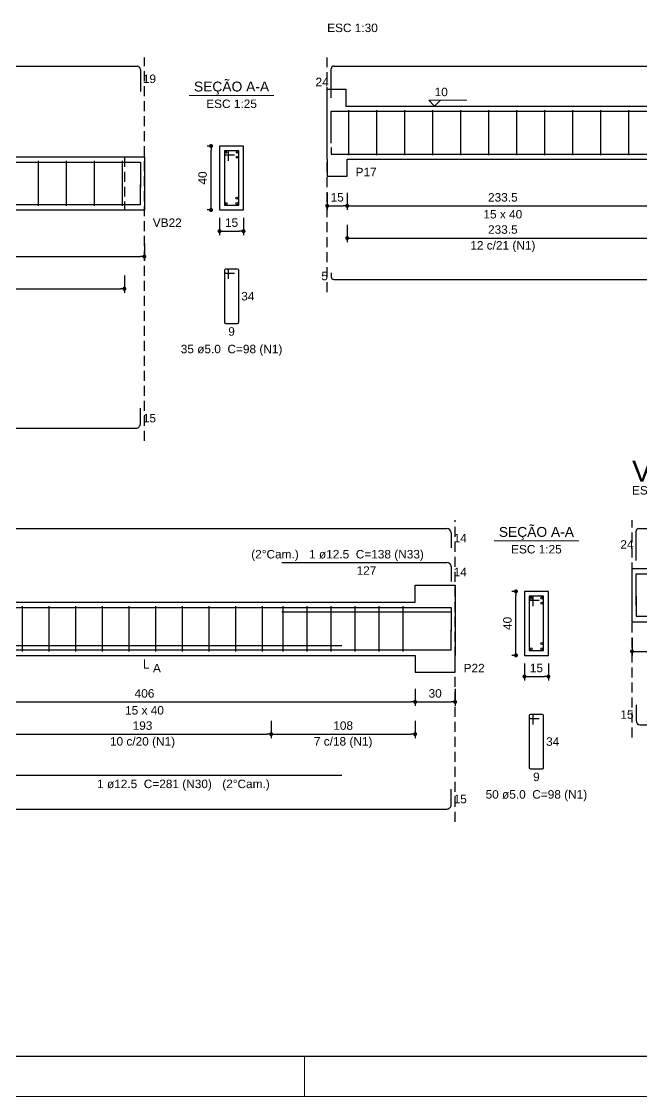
# Model space of a CAD drawing. Header units: millimetres. Extents: x 0 to 84.1, y 0 to 59.4.
# Drawn here: x 23.03 to 38.53, y 0 to 26.9 of the extents above; entities that cross this region are included whole.
import ezdxf

# ---------------------------------------------------------------- set-up
doc = ezdxf.new("R2010")
doc.units = ezdxf.units.MM
doc.header["$MEASUREMENT"] = 0
doc.linetypes.add('Dashed2', pattern=[0.375, 0.25, -0.125])
doc.layers.get('0').update_dxf_attribs({"color": 1, "lineweight": 13})
for name, color, linetype, lineweight in [('Descrição da armadura', 2, 'Continuous', 20), ('DT-Forma', 4, 'Continuous', 30), ('DT-Pontilhado', 7, 'Dashed2', 25), ('DT-Textos', 2, 'Continuous', 20), ('DT-Título', 3, 'Continuous', 25), ('FOLHA EXTERNA', 1, 'Continuous', 13), ('Folha_padrão', 3, 'Continuous', 25), ('Textos armaduras', 1, 'Continuous', 13)]:
    doc.layers.add(name, color=color, linetype=linetype, lineweight=lineweight)
for name, color, linetype in [('DT-Arm complementar', 252, 'Continuous'), ('DT-Barras na forma', 170, 'Continuous'), ('DT-Barras no corte', 170, 'Continuous'), ('DT-Barras rebatidas', 170, 'Continuous'), ('DT-Cotas', 12, 'Continuous')]:
    doc.layers.add(name, color=color, linetype=linetype)
doc.styles.add('Arial', font='')
doc.styles.get('Arial').set_extended_font_data('Arial')
doc.dimstyles.new('UM_25.000000', dxfattribs={"dimtxt": 0.18, "dimasz": 0.1, "dimexe": 0.1, "dimexo": 0.2, "dimgap": 0, "dimtad": 1, "dimtih": 1, "dimtoh": 1, "dimdec": 1, "dimlfac": 25, "dimzin": 0, "dimdsep": 46, "dimtxsty": 'Standard', "dimcen": 0.09, "dimdle": 0.1, "dimadec": 1, "dimazin": 2, "dimtfac": 1, "dimtdec": 4, "dimtofl": 0, "dimtmove": 0, "dimatfit": 3, "dimfxl": 1, "dimtolj": 1, "dimarcsym": 0})
doc.dimstyles.new('UM_30.000300', dxfattribs={"dimtxt": 0.18, "dimasz": 0.1, "dimexe": 0.1, "dimexo": 0.2, "dimgap": 0, "dimtad": 1, "dimtih": 1, "dimtoh": 1, "dimdec": 1, "dimlfac": 30.0003, "dimzin": 0, "dimdsep": 46, "dimtxsty": 'Standard', "dimcen": 0.09, "dimdle": 0.1, "dimadec": 1, "dimazin": 2, "dimtfac": 1, "dimtdec": 4, "dimtofl": 0, "dimtmove": 0, "dimatfit": 3, "dimfxl": 1, "dimtolj": 1, "dimarcsym": 0})

# ---------------------------------------------------------------- blocks, each defined once
blk = doc.blocks.new('_Dot')
at = {"color": 0, "linetype": 'ByBlock', "lineweight": -2}
blk.add_line((-0.5, 0), (-1, 0), dxfattribs=at)
at = {"color": 0, "linetype": 'ByBlock', "const_width": 0.5}
blk.add_lwpolyline([(-0.25, 0, 1), (0.25, 0, 1)], format="xyb", close=True, dxfattribs=at)
blk = doc.blocks.new('*D72')
at = {"layer": 'Defpoints', "color": 0}
for p in [(14.99868, 21.544187), (26.09868, 21.544187), (26.09868, 21.014687)]:
    blk.add_point(p, dxfattribs=at)
at = {"layer": 'DT-Cotas', "color": 0, "lineweight": -2}
for p, q in [((14.99868, 21.344187), (14.99868, 20.914687)), ((26.09868, 21.344187), (26.09868, 20.914687)), ((15.09868, 21.014687), (25.99868, 21.014687))]:
    blk.add_line(p, q, dxfattribs=at)
at = {"layer": 'DT-Cotas', "color": 0, "lineweight": -2, "xscale": 0.1, "yscale": 0.1, "zscale": 0.1, "rotation": 180}
blk.add_blockref('_Dot', (14.99868, 21.014687), dxfattribs=at)
at = {"layer": 'DT-Cotas', "color": 0, "lineweight": -2, "xscale": 0.1, "yscale": 0.1, "zscale": 0.1}
blk.add_blockref('_Dot', (26.09868, 21.014687), dxfattribs=at)
at = {"layer": 'DT-Cotas', "insert": (20.54868, 21.226487), "char_height": 0.2118, "attachment_point": 5, "style": 'Arial'}
blk.add_mtext('\\A1;333', dxfattribs=at)
blk = doc.blocks.new('*D74')
at = {"layer": 'Defpoints', "color": 0}
for p in [(27.76724, 23.779587), (27.97904, 23.779587), (27.97904, 22.179587)]:
    blk.add_point(p, dxfattribs=at)
at = {"layer": 'DT-Cotas', "color": 0, "lineweight": -2}
for p, q in [((27.77904, 23.779587), (27.66724, 23.779587)), ((27.76724, 22.279587), (27.76724, 23.679587)), ((27.77904, 22.179587), (27.66724, 22.179587))]:
    blk.add_line(p, q, dxfattribs=at)
at = {"layer": 'DT-Cotas', "color": 0, "lineweight": -2, "xscale": 0.1, "yscale": 0.1, "zscale": 0.1}
for p, rotation in [((27.76724, 23.779587), 90), ((27.76724, 22.179587), 270)]:
    blk.add_blockref('_Dot', p, dxfattribs=dict(at, rotation=rotation))
at = {"layer": 'DT-Cotas', "insert": (27.55544, 22.979587), "char_height": 0.2118, "attachment_point": 5, "rotation": 90, "style": 'Arial'}
blk.add_mtext('\\A1;40', dxfattribs=at)
blk = doc.blocks.new('*D75')
at = {"layer": 'Defpoints', "color": 0}
for p in [(27.97904, 22.179587), (28.57904, 22.179587), (28.57904, 21.650087)]:
    blk.add_point(p, dxfattribs=at)
at = {"layer": 'DT-Cotas', "color": 0, "lineweight": -2}
for p, q in [((27.97904, 21.979587), (27.97904, 21.550087)), ((28.57904, 21.979587), (28.57904, 21.550087)), ((28.07904, 21.650087), (28.47904, 21.650087))]:
    blk.add_line(p, q, dxfattribs=at)
at = {"layer": 'DT-Cotas', "color": 0, "lineweight": -2, "xscale": 0.1, "yscale": 0.1, "zscale": 0.1, "rotation": 180}
blk.add_blockref('_Dot', (27.97904, 21.650087), dxfattribs=at)
at = {"layer": 'DT-Cotas', "color": 0, "lineweight": -2, "xscale": 0.1, "yscale": 0.1, "zscale": 0.1}
blk.add_blockref('_Dot', (28.57904, 21.650087), dxfattribs=at)
at = {"layer": 'DT-Cotas', "insert": (28.27904, 21.861887), "char_height": 0.2118, "attachment_point": 5, "rotation": 0.0057296, "style": 'Arial'}
blk.add_mtext('\\A1;15', dxfattribs=at)
blk = doc.blocks.new('*D77')
at = {"layer": 'Defpoints', "color": 0}
for p in [(14.99868, 20.739347), (25.59868, 20.739347), (25.59868, 20.209847)]:
    blk.add_point(p, dxfattribs=at)
at = {"layer": 'DT-Cotas', "color": 0, "lineweight": -2}
for p, q in [((14.99868, 20.539347), (14.99868, 20.109847)), ((25.59868, 20.539347), (25.59868, 20.109847)), ((15.09868, 20.209847), (25.49868, 20.209847))]:
    blk.add_line(p, q, dxfattribs=at)
at = {"layer": 'DT-Cotas', "color": 0, "lineweight": -2, "xscale": 0.1, "yscale": 0.1, "zscale": 0.1, "rotation": 180}
blk.add_blockref('_Dot', (14.99868, 20.209847), dxfattribs=at)
at = {"layer": 'DT-Cotas', "color": 0, "lineweight": -2, "xscale": 0.1, "yscale": 0.1, "zscale": 0.1}
blk.add_blockref('_Dot', (25.59868, 20.209847), dxfattribs=at)
at = {"layer": 'DT-Cotas', "insert": (20.29868, 20.421647), "char_height": 0.2118, "attachment_point": 5, "style": 'Arial'}
blk.add_mtext('\\A1;318', dxfattribs=at)
blk = doc.blocks.new('*D78')
at = {"layer": 'Defpoints', "color": 0}
for p in [(30.66996, 22.811654), (31.16996, 22.811654), (31.16996, 22.282154)]:
    blk.add_point(p, dxfattribs=at)
at = {"layer": 'DT-Cotas', "color": 0, "lineweight": -2}
for p, q in [((30.66996, 22.611654), (30.66996, 22.182154)), ((31.16996, 22.611654), (31.16996, 22.182154)), ((30.76996, 22.282154), (31.06996, 22.282154))]:
    blk.add_line(p, q, dxfattribs=at)
at = {"layer": 'DT-Cotas', "color": 0, "lineweight": -2, "xscale": 0.1, "yscale": 0.1, "zscale": 0.1, "rotation": 180}
blk.add_blockref('_Dot', (30.66996, 22.282154), dxfattribs=at)
at = {"layer": 'DT-Cotas', "color": 0, "lineweight": -2, "xscale": 0.1, "yscale": 0.1, "zscale": 0.1}
blk.add_blockref('_Dot', (31.16996, 22.282154), dxfattribs=at)
at = {"layer": 'DT-Cotas', "insert": (30.91996, 22.493954), "char_height": 0.2118, "attachment_point": 5, "rotation": 0.0057296, "style": 'Arial'}
blk.add_mtext('\\A1;15', dxfattribs=at)
blk = doc.blocks.new('*D79')
at = {"layer": 'Defpoints', "color": 0}
for p in [(31.17, 22.812), (38.953, 22.812), (38.953, 22.282)]:
    blk.add_point(p, dxfattribs=at)
at = {"layer": 'DT-Cotas', "color": 0, "lineweight": -2}
for p, q in [((31.17, 22.612), (31.17, 22.182)), ((38.953, 22.612), (38.953, 22.182)), ((31.27, 22.282), (38.853, 22.282))]:
    blk.add_line(p, q, dxfattribs=at)
at = {"layer": 'DT-Cotas', "color": 0, "lineweight": -2, "xscale": 0.1, "yscale": 0.1, "zscale": 0.1, "rotation": 180}
blk.add_blockref('_Dot', (31.17, 22.282), dxfattribs=at)
at = {"layer": 'DT-Cotas', "color": 0, "lineweight": -2, "xscale": 0.1, "yscale": 0.1, "zscale": 0.1}
blk.add_blockref('_Dot', (38.953, 22.282), dxfattribs=at)
at = {"layer": 'DT-Cotas', "insert": (35.062, 22.494), "char_height": 0.2118, "attachment_point": 5, "style": 'Arial'}
blk.add_mtext('\\A1;233.5', dxfattribs=at)
blk = doc.blocks.new('*D87')
at = {"layer": 'Defpoints', "color": 0}
for p in [(31.17, 22.007), (38.953, 22.007), (38.953, 21.477)]:
    blk.add_point(p, dxfattribs=at)
at = {"layer": 'DT-Cotas', "color": 0, "lineweight": -2}
for p, q in [((31.17, 21.807), (31.17, 21.377)), ((38.953, 21.807), (38.953, 21.377)), ((31.27, 21.477), (38.853, 21.477))]:
    blk.add_line(p, q, dxfattribs=at)
at = {"layer": 'DT-Cotas', "color": 0, "lineweight": -2, "xscale": 0.1, "yscale": 0.1, "zscale": 0.1, "rotation": 180}
blk.add_blockref('_Dot', (31.17, 21.477), dxfattribs=at)
at = {"layer": 'DT-Cotas', "color": 0, "lineweight": -2, "xscale": 0.1, "yscale": 0.1, "zscale": 0.1}
blk.add_blockref('_Dot', (38.953, 21.477), dxfattribs=at)
at = {"layer": 'DT-Cotas', "insert": (35.062, 21.689), "char_height": 0.2118, "attachment_point": 5, "style": 'Arial'}
blk.add_mtext('\\A1;233.5', dxfattribs=at)
blk = doc.blocks.new('*D93')
at = {"layer": 'Defpoints', "color": 0}
for p in [(19.335753, 10.401247), (32.869087, 10.401247), (32.869087, 9.871747)]:
    blk.add_point(p, dxfattribs=at)
at = {"layer": 'DT-Cotas', "color": 0, "lineweight": -2}
for p, q in [((19.335753, 10.201247), (19.335753, 9.771747)), ((32.869087, 10.201247), (32.869087, 9.771747)), ((19.435753, 9.871747), (32.769087, 9.871747))]:
    blk.add_line(p, q, dxfattribs=at)
at = {"layer": 'DT-Cotas', "color": 0, "lineweight": -2, "xscale": 0.1, "yscale": 0.1, "zscale": 0.1, "rotation": 180}
blk.add_blockref('_Dot', (19.335753, 9.871747), dxfattribs=at)
at = {"layer": 'DT-Cotas', "color": 0, "lineweight": -2, "xscale": 0.1, "yscale": 0.1, "zscale": 0.1}
blk.add_blockref('_Dot', (32.869087, 9.871747), dxfattribs=at)
at = {"layer": 'DT-Cotas', "insert": (26.10242, 10.083547), "char_height": 0.2118, "attachment_point": 5, "style": 'Arial'}
blk.add_mtext('\\A1;406', dxfattribs=at)
blk = doc.blocks.new('*D94')
at = {"layer": 'Defpoints', "color": 0}
for p in [(32.869087, 10.401247), (33.869087, 10.401247), (33.869087, 9.871747)]:
    blk.add_point(p, dxfattribs=at)
at = {"layer": 'DT-Cotas', "color": 0, "lineweight": -2}
for p, q in [((32.869087, 10.201247), (32.869087, 9.771747)), ((33.869087, 10.201247), (33.869087, 9.771747)), ((32.969087, 9.871747), (33.769087, 9.871747))]:
    blk.add_line(p, q, dxfattribs=at)
at = {"layer": 'DT-Cotas', "color": 0, "lineweight": -2, "xscale": 0.1, "yscale": 0.1, "zscale": 0.1, "rotation": 180}
blk.add_blockref('_Dot', (32.869087, 9.871747), dxfattribs=at)
at = {"layer": 'DT-Cotas', "color": 0, "lineweight": -2, "xscale": 0.1, "yscale": 0.1, "zscale": 0.1}
blk.add_blockref('_Dot', (33.869087, 9.871747), dxfattribs=at)
at = {"layer": 'DT-Cotas', "insert": (33.369087, 10.083547), "char_height": 0.2118, "attachment_point": 5, "rotation": 0.0057296, "style": 'Arial'}
blk.add_mtext('\\A1;30', dxfattribs=at)
blk = doc.blocks.new('*D96')
at = {"layer": 'Defpoints', "color": 0}
for p in [(35.389387, 12.636647), (35.601187, 12.636647), (35.601187, 11.036647)]:
    blk.add_point(p, dxfattribs=at)
at = {"layer": 'DT-Cotas', "color": 0, "lineweight": -2}
for p, q in [((35.401187, 12.636647), (35.289387, 12.636647)), ((35.389387, 11.136647), (35.389387, 12.536647)), ((35.401187, 11.036647), (35.289387, 11.036647))]:
    blk.add_line(p, q, dxfattribs=at)
at = {"layer": 'DT-Cotas', "color": 0, "lineweight": -2, "xscale": 0.1, "yscale": 0.1, "zscale": 0.1}
for p, rotation in [((35.389387, 12.636647), 90), ((35.389387, 11.036647), 270)]:
    blk.add_blockref('_Dot', p, dxfattribs=dict(at, rotation=rotation))
at = {"layer": 'DT-Cotas', "insert": (35.177587, 11.836647), "char_height": 0.2118, "attachment_point": 5, "rotation": 90, "style": 'Arial'}
blk.add_mtext('\\A1;40', dxfattribs=at)
blk = doc.blocks.new('*D97')
at = {"layer": 'Defpoints', "color": 0}
for p in [(35.601187, 11.036647), (36.201187, 11.036647), (36.201187, 10.507147)]:
    blk.add_point(p, dxfattribs=at)
at = {"layer": 'DT-Cotas', "color": 0, "lineweight": -2}
for p, q in [((35.601187, 10.836647), (35.601187, 10.407147)), ((36.201187, 10.836647), (36.201187, 10.407147)), ((35.701187, 10.507147), (36.101187, 10.507147))]:
    blk.add_line(p, q, dxfattribs=at)
at = {"layer": 'DT-Cotas', "color": 0, "lineweight": -2, "xscale": 0.1, "yscale": 0.1, "zscale": 0.1, "rotation": 180}
blk.add_blockref('_Dot', (35.601187, 10.507147), dxfattribs=at)
at = {"layer": 'DT-Cotas', "color": 0, "lineweight": -2, "xscale": 0.1, "yscale": 0.1, "zscale": 0.1}
blk.add_blockref('_Dot', (36.201187, 10.507147), dxfattribs=at)
at = {"layer": 'DT-Cotas', "insert": (35.901187, 10.718947), "char_height": 0.2118, "attachment_point": 5, "rotation": 0.0057296, "style": 'Arial'}
blk.add_mtext('\\A1;15', dxfattribs=at)
blk = doc.blocks.new('*D102')
at = {"layer": 'Defpoints', "color": 0}
for p in [(29.269087, 9.596407), (32.869087, 9.596407), (32.869087, 9.066907)]:
    blk.add_point(p, dxfattribs=at)
at = {"layer": 'DT-Cotas', "color": 0, "lineweight": -2}
for p, q in [((29.269087, 9.396407), (29.269087, 8.966907)), ((32.869087, 9.396407), (32.869087, 8.966907)), ((29.369087, 9.066907), (32.769087, 9.066907))]:
    blk.add_line(p, q, dxfattribs=at)
at = {"layer": 'DT-Cotas', "color": 0, "lineweight": -2, "xscale": 0.1, "yscale": 0.1, "zscale": 0.1, "rotation": 180}
blk.add_blockref('_Dot', (29.269087, 9.066907), dxfattribs=at)
at = {"layer": 'DT-Cotas', "color": 0, "lineweight": -2, "xscale": 0.1, "yscale": 0.1, "zscale": 0.1}
blk.add_blockref('_Dot', (32.869087, 9.066907), dxfattribs=at)
at = {"layer": 'DT-Cotas', "insert": (31.069087, 9.278707), "char_height": 0.2118, "attachment_point": 5, "rotation": 0.0057296, "style": 'Arial'}
blk.add_mtext('\\A1;108', dxfattribs=at)
blk = doc.blocks.new('*D103')
at = {"layer": 'Defpoints', "color": 0}
for p in [(22.835753, 9.596407), (29.269087, 9.596407), (29.269087, 9.066907)]:
    blk.add_point(p, dxfattribs=at)
at = {"layer": 'DT-Cotas', "color": 0, "lineweight": -2}
for p, q in [((22.835753, 9.396407), (22.835753, 8.966907)), ((29.269087, 9.396407), (29.269087, 8.966907)), ((22.935753, 9.066907), (29.169087, 9.066907))]:
    blk.add_line(p, q, dxfattribs=at)
at = {"layer": 'DT-Cotas', "color": 0, "lineweight": -2, "xscale": 0.1, "yscale": 0.1, "zscale": 0.1, "rotation": 180}
blk.add_blockref('_Dot', (22.835753, 9.066907), dxfattribs=at)
at = {"layer": 'DT-Cotas', "color": 0, "lineweight": -2, "xscale": 0.1, "yscale": 0.1, "zscale": 0.1}
blk.add_blockref('_Dot', (29.269087, 9.066907), dxfattribs=at)
at = {"layer": 'DT-Cotas', "insert": (26.05242, 9.278707), "char_height": 0.2118, "attachment_point": 5, "style": 'Arial'}
blk.add_mtext('\\A1;193', dxfattribs=at)
blk = doc.blocks.new('*D104')
at = {"layer": 'Defpoints', "color": 0}
for p in [(38.292107, 11.664547), (49.892107, 11.664547), (49.892107, 11.135047)]:
    blk.add_point(p, dxfattribs=at)
at = {"layer": 'DT-Cotas', "color": 0, "lineweight": -2}
for p, q in [((38.292107, 11.464547), (38.292107, 11.035047)), ((49.892107, 11.464547), (49.892107, 11.035047)), ((38.392107, 11.135047), (49.792107, 11.135047))]:
    blk.add_line(p, q, dxfattribs=at)
at = {"layer": 'DT-Cotas', "color": 0, "lineweight": -2, "xscale": 0.1, "yscale": 0.1, "zscale": 0.1, "rotation": 180}
blk.add_blockref('_Dot', (38.292107, 11.135047), dxfattribs=at)
at = {"layer": 'DT-Cotas', "color": 0, "lineweight": -2, "xscale": 0.1, "yscale": 0.1, "zscale": 0.1}
blk.add_blockref('_Dot', (49.892107, 11.135047), dxfattribs=at)
at = {"layer": 'DT-Cotas', "insert": (44.092107, 11.346847), "char_height": 0.2118, "attachment_point": 5, "style": 'Arial'}
blk.add_mtext('\\A1;348', dxfattribs=at)

msp = doc.modelspace()

# ---------------------------------------------------------------- linework, layer by layer
at = {"layer": 'DT-Arm complementar'}
for p, q in [((31.2116, 23.5471), (31.2116, 24.6804)), ((31.9116, 23.5471), (31.9116, 24.6804)), ((32.6116, 23.5471), (32.6116, 24.6804)), ((33.3116, 23.5471), (33.3116, 24.6804)), ((34.0116, 23.5471), (34.0116, 24.6804)), ((34.7116, 23.5471), (34.7116, 24.6804)), ((35.4116, 23.5471), (35.4116, 24.6804)), ((36.1116, 23.5471), (36.1116, 24.6804)), ((36.8116, 23.5471), (36.8116, 24.6804)), ((37.5116, 23.5471), (37.5116, 24.6804)), ((38.2116, 23.5471), (38.2116, 24.6804)), ((23.4487, 22.2796), (23.4487, 23.4129)), ((24.1487, 22.2796), (24.1487, 23.4129)), ((24.8487, 22.2796), (24.8487, 23.4129)), ((25.5487, 22.2796), (25.5487, 23.4129)), ((23.0524, 11.1366), (23.0524, 12.27)), ((23.7191, 11.1366), (23.7191, 12.27)), ((24.3858, 11.1366), (24.3858, 12.27)), ((25.0524, 11.1366), (25.0524, 12.27)), ((25.7191, 11.1366), (25.7191, 12.27)), ((26.3858, 11.1366), (26.3858, 12.27)), ((27.0524, 11.1366), (27.0524, 12.27)), ((27.7191, 11.1366), (27.7191, 12.27)), ((28.3858, 11.1366), (28.3858, 12.27)), ((29.0524, 11.1366), (29.0524, 12.27)), ((29.5691, 11.1366), (29.5691, 12.27)), ((30.1691, 11.1366), (30.1691, 12.27)), ((30.7691, 11.1366), (30.7691, 12.27)), ((31.3691, 11.1366), (31.3691, 12.27)), ((31.9691, 11.1366), (31.9691, 12.27)), ((32.5691, 11.1366), (32.5691, 12.27))]:
    msp.add_line(p, q, dxfattribs=at)
at = {"layer": 'DT-Barras na forma'}
for p, q in [((28.199, 23.6596), (28.099, 23.6596)), ((28.099, 23.6596), (28.099, 22.2996)), ((28.459, 23.6596), (28.099, 23.6596)), ((28.099, 23.6596), (28.099, 23.5596)), ((28.099, 23.5596), (28.349, 23.5596)), ((28.199, 23.4096), (28.199, 23.6596)), ((28.459, 22.2996), (28.459, 23.6596)), ((28.099, 22.2996), (28.459, 22.2996)), ((35.8212, 12.5166), (35.7212, 12.5166)), ((35.7212, 12.5166), (35.7212, 11.1566)), ((36.0812, 12.5166), (35.7212, 12.5166)), ((35.7212, 12.5166), (35.7212, 12.4166)), ((35.7212, 12.4166), (35.9712, 12.4166)), ((35.8212, 12.2666), (35.8212, 12.5166)), ((36.0812, 11.1566), (36.0812, 12.5166)), ((35.7212, 11.1566), (36.0812, 11.1566))]:
    msp.add_line(p, q, dxfattribs=at)
for points in [[(30.77, 23.854), (30.77, 24.6504), (57.07, 24.6504)], [(30.77, 23.7437), (30.77, 23.5771), (57.07, 23.5771), (57.07, 23.7437)], [(4.1987, 22.3736), (4.1987, 23.3796), (25.9987, 23.3796), (25.9987, 22.7425)], [(4.1987, 22.8171), (4.1987, 22.3171), (25.9987, 22.3171), (25.9987, 22.8171)], [(38.3921, 12.2833), (38.3921, 13.0797), (49.7921, 13.0797), (49.7921, 12.2833)], [(38.3921, 12.5138), (38.3921, 12.0138), (49.7921, 12.0138), (49.7921, 12.5138)], [(3.9024, 11.7533), (3.9024, 12.2325), (33.7691, 12.2325), (33.7691, 11.7533)], [(29.5358, 12.1241), (33.7691, 12.1241), (33.7691, 11.645)], [(3.9024, 11.6741), (3.9024, 11.1741), (33.7691, 11.1741), (33.7691, 11.6741)], [(21.6691, 11.2825), (31.0358, 11.2825)]]:
    msp.add_lwpolyline(points, dxfattribs=at)
at = {"layer": 'DT-Barras no corte'}
for centre, radius in [((28.139, 23.6196), 0.02), ((28.419, 23.6196), 0.02), ((28.419, 23.4996), 0.02), ((28.144, 22.3446), 0.025), ((28.414, 22.4746), 0.025), ((28.414, 22.3446), 0.025), ((35.7662, 12.4716), 0.025), ((36.0362, 12.4716), 0.025), ((36.0362, 12.3416), 0.025), ((36.0362, 11.3316), 0.025), ((35.7662, 11.2016), 0.025), ((36.0362, 11.2016), 0.025)]:
    msp.add_circle(centre, radius, dxfattribs=at)
at = {"layer": 'DT-Barras rebatidas'}
for p, q in [((4.282, 25.78), (25.9151, 25.78)), ((25.9985, 25.6966), (25.9985, 25.1429)), ((30.77, 24.9836), (30.77, 25.7133)), ((30.8366, 25.78), (57.0697, 25.78)), ((28.099, 20.6729), (28.099, 19.3729)), ((28.099, 20.6729), (28.099, 20.6329)), ((28.169, 20.7029), (28.129, 20.7029)), ((28.429, 20.7029), (28.129, 20.7029)), ((28.129, 20.6029), (28.349, 20.6029)), ((28.199, 20.4529), (28.199, 20.6729)), ((28.459, 19.3729), (28.459, 20.6729)), ((30.77, 20.6091), (30.77, 20.5091)), ((30.8366, 20.4424), (57.003, 20.4424)), ((28.129, 19.3429), (28.429, 19.3429)), ((25.9985, 16.8256), (25.9985, 17.2214)), ((4.3028, 16.7214), (25.8943, 16.7214)), ((4.0066, 14.2093), (33.6646, 14.2093)), ((33.7688, 14.1051), (33.7688, 13.7301)), ((38.3921, 13.4129), (38.3921, 14.1426)), ((38.4588, 14.2093), (49.7253, 14.2093)), ((29.5358, 13.3621), (33.6649, 13.3621)), ((33.769, 13.2579), (33.769, 12.8829)), ((38.3921, 9.8028), (38.3921, 9.407)), ((35.7212, 9.5299), (35.7212, 8.2299)), ((35.7212, 9.5299), (35.7212, 9.4899)), ((35.7912, 9.5599), (35.7512, 9.5599)), ((36.0512, 9.5599), (35.7512, 9.5599)), ((35.7512, 9.4599), (35.9712, 9.4599)), ((35.8212, 9.3099), (35.8212, 9.5299)), ((36.0812, 8.2299), (36.0812, 9.5299)), ((38.4963, 9.3028), (49.6878, 9.3028)), ((35.7512, 8.1999), (36.0512, 8.1999)), ((21.6691, 8.0395), (31.0357, 8.0395)), ((33.7688, 7.2965), (33.7688, 7.6923)), ((4.0066, 7.1923), (33.6646, 7.1923))]:
    msp.add_line(p, q, dxfattribs=at)
for centre, radius, start, end in [((25.9151, 25.6966), 0.0833, 0, 90), ((30.8366, 25.7133), 0.0667, 90, 179.99998), ((28.129, 20.6729), 0.03, 90.00002, 180), ((28.129, 20.6729), 0.03, 90.00002, 180), ((28.129, 20.6329), 0.03, 180, 270), ((28.169, 20.6729), 0.03, 0, 90.00002), ((28.429, 20.6729), 0.03, 0.00002, 90.00001), ((30.8366, 20.5091), 0.0667, 180, 270), ((28.129, 19.3729), 0.03, 180, 270), ((28.429, 19.3729), 0.03, 270, 0.00002), ((25.8943, 16.8256), 0.1042, 270, 0.00002), ((33.6646, 14.1051), 0.1042, 0, 90), ((38.4588, 14.1426), 0.0667, 90, 179.99998), ((33.6649, 13.2579), 0.1042, 0, 90), ((35.7512, 9.5299), 0.03, 90.00002, 180), ((35.7512, 9.5299), 0.03, 90.00002, 180), ((35.7512, 9.4899), 0.03, 180, 270), ((35.7912, 9.5299), 0.03, 0, 90.00002), ((36.0512, 9.5299), 0.03, 0.00002, 90.00001), ((38.4963, 9.407), 0.1042, 180, 270), ((35.7512, 8.2299), 0.03, 180, 270), ((36.0512, 8.2299), 0.03, 270, 0.00002), ((33.6646, 7.2965), 0.1042, 270, 0.00002)]:
    msp.add_arc(centre, radius, start, end, dxfattribs=at)
at = {"layer": 'DT-Forma'}
for p, q in [((30.67, 24.7804), (30.67, 25.204)), ((30.67, 25.204), (31.1366, 25.204)), ((31.1366, 25.204), (31.1366, 24.7804)), ((31.1366, 24.7804), (38.9866, 24.7804)), ((28.579, 23.7796), (27.979, 23.7796)), ((27.979, 23.7796), (27.979, 22.1796)), ((28.579, 22.1796), (28.579, 23.7796)), ((14.9987, 23.5129), (25.5987, 23.5129)), ((25.5987, 23.5129), (26.0987, 23.5129)), ((30.67, 23.4471), (30.67, 23.0235)), ((31.17, 23.0235), (31.17, 23.4471)), ((31.17, 23.4471), (38.9533, 23.4471)), ((30.67, 23.0235), (31.17, 23.0235)), ((14.9987, 22.1796), (25.5987, 22.1796)), ((25.5987, 22.1796), (26.0987, 22.1796)), ((27.979, 22.1796), (28.579, 22.1796)), ((38.2921, 13.2097), (38.7921, 13.2097)), ((32.8691, 12.37), (32.8691, 12.7936)), ((32.8691, 12.7936), (33.8691, 12.7936)), ((33.8691, 12.7936), (33.8691, 12.37)), ((36.2012, 12.6366), (35.6012, 12.6366)), ((35.6012, 12.6366), (35.6012, 11.0366)), ((36.2012, 11.0366), (36.2012, 12.6366)), ((20.7524, 12.37), (32.8691, 12.37)), ((38.2921, 11.8763), (38.7921, 11.8763)), ((20.7524, 11.0366), (32.8691, 11.0366)), ((32.8691, 11.0366), (32.8691, 10.613)), ((33.8691, 10.613), (33.8691, 11.0366)), ((35.6012, 11.0366), (36.2012, 11.0366)), ((32.8691, 10.613), (33.8691, 10.613))]:
    msp.add_line(p, q, dxfattribs=at)
at = {"layer": 'DT-Forma', "linetype": 'Continuous'}
for p, q in [((30.67, 23.4471), (30.67, 24.7804)), ((26.0987, 23.5129), (26.0987, 22.1796)), ((38.2921, 11.8763), (38.2921, 13.2097)), ((33.8691, 12.37), (33.8691, 11.0366))]:
    msp.add_line(p, q, dxfattribs=at)
at = {"layer": 'DT-Pontilhado'}
for p, q in [((26.0987, 16.4037), (26.0987, 25.9918)), ((30.67, 20.1247), (30.67, 25.9918)), ((25.5987, 23.5129), (25.5987, 22.1796)), ((33.8691, 6.8746), (33.8691, 14.4211)), ((38.2921, 8.9851), (38.2921, 14.4211))]:
    msp.add_line(p, q, dxfattribs=at)
at = {"layer": 'DT-Textos'}
for p, q in [((27.22, 25.0445), (29.338, 25.0445)), ((34.8422, 13.9015), (36.9602, 13.9015))]:
    msp.add_line(p, q, dxfattribs=at)
for points in [[(33.505, 24.9286), (33.3567, 24.7804), (33.2084, 24.9286), (34.1615, 24.9286)], [(26.1024, 10.9307), (26.1024, 10.7189), (26.2083, 10.7189)]]:
    msp.add_lwpolyline(points, dxfattribs=at)
at = {"layer": 'FOLHA EXTERNA', "color": 2, "linetype": 'Continuous'}
for points in [[(0, 0), (84.1, 0), (84.1, 59.4), (0, 59.4), (0, 0)], [(30.1, 1.0076), (30.1, 0)]]:
    msp.add_lwpolyline(points, dxfattribs=at)
at = {"layer": 'Folha_padrão', "color": 6, "linetype": 'Continuous'}
msp.add_lwpolyline([(3, 58.4), (83.1, 58.4), (83.1, 1), (3, 1), (3, 58.4)], dxfattribs=at)

# ---------------------------------------------------------------- texts
at = {"layer": 'Descrição da armadura', "char_height": 0.2118, "attachment_point": 8, "line_spacing_factor": 0.9, "style": 'Arial'}
for s, insert, width in [('12 c/21 (N1)', (35.0616, 21.1257), 3.04992), ('35 ø5.0  C=98 (N1)', (28.279, 18.5314), 5.080617), ('1 ø12.5  C=138 (N33)', (31.652, 13.3977), 5.738617), ('10 c/20 (N1)', (26.0524, 8.7153), 3.04992), ('7 c/18 (N1)', (31.0691, 8.7153), 2.79576), ('1 ø12.5  C=281 (N30)', (26.352, 7.6517), 5.738617), ('50 ø5.0  C=98 (N1)', (35.901, 7.3887), 5.080617)]:
    msp.add_mtext(s, dxfattribs=dict(at, insert=insert, width=width))
at = {"layer": 'DT-Textos', "line_spacing_factor": 0.798, "style": 'Arial'}
for s, insert, char_height, width, attachment_point in [('ESC 1:30', (30.6695, 26.6273), 0.2118, 2.03328, 7), ('SEÇÃO A-A', (28.279, 25.0684), 0.2471, 2.66868, 8), ('10', (33.3565, 25.0243), 0.2118, 0.50832, 7), ('ESC 1:25', (28.279, 24.7273), 0.2118, 2.03328, 8), ('P17', (31.3815, 23.0233), 0.2118, 0.76248, 7), ('15 x 40', (35.0615, 21.9643), 0.2118, 1.77912, 8), ('VB22', (26.31, 21.7563), 0.2118, 1.01664, 7), ('ESC 1:30', (38.2917, 15.0566), 0.2118, 2.03328, 7), ('SEÇÃO A-A', (35.901, 13.9257), 0.2471, 2.66868, 8), ('ESC 1:25', (35.901, 13.5836), 0.2118, 2.03328, 8), ('(2%%dCam.)', (29.958, 13.3977), 0.2118, 2.03328, 9), ('A', (26.314, 10.6126), 0.2118, 0.25416, 7), ('P22', (34.081, 10.6126), 0.2118, 0.76248, 7), ('15 x 40', (26.102, 9.5536), 0.2118, 1.77912, 8), ('(2%%dCam.)', (28.047, 7.6517), 0.2118, 2.03328, 7)]:
    msp.add_mtext(s, dxfattribs=dict(at, insert=insert, char_height=char_height, width=width, attachment_point=attachment_point))
at = {"layer": 'DT-Título', "insert": (38.2917, 15.3744), "char_height": 0.5295, "width": 2.5416, "attachment_point": 7, "line_spacing_factor": 0.798, "style": 'Arial'}
msp.add_mtext('VB10', dxfattribs=at)
at = {"layer": 'Textos armaduras', "char_height": 0.2118, "line_spacing_factor": 0.9, "style": 'Arial'}
for s, insert, width, attachment_point in [('19', (26.061, 25.5673), 1.058001, 1), ('24', (30.7074, 25.2759), 1.058001, 9), ('5', (30.6887, 20.4198), 0.729, 9), ('34', (28.5216, 20.1288), 1.058001, 1), ('9', (28.279, 19.2456), 0.729, 2), ('15', (26.061, 17.0773), 1.058001, 1), ('14', (33.8314, 14.0756), 1.058001, 1), ('24', (38.3295, 13.7052), 1.058001, 9), ('127', (31.6524, 13.2648), 1.387001, 2), ('14', (33.8316, 13.2284), 1.058001, 1), ('15', (38.3295, 9.4469), 1.058001, 9), ('34', (36.1438, 8.9858), 1.058001, 1), ('9', (35.9012, 8.1027), 0.729, 2), ('15', (33.8314, 7.5482), 1.058001, 1)]:
    msp.add_mtext(s, dxfattribs=dict(at, insert=insert, width=width, attachment_point=attachment_point))

# ---------------------------------------------------------------- dimensions: what is measured, and where the dimension line sits
at = {"layer": 'DT-Cotas'}
for base, p1, p2, picture, middle in [((27.7672, 23.7796), (27.979, 22.1796), (27.979, 23.7796), '*D74', (27.5554, 22.9796)), ((35.3894, 12.6366), (35.6012, 11.0366), (35.6012, 12.6366), '*D96', (35.1776, 11.8366))]:
    dim = msp.add_linear_dim(base=base, p1=p1, p2=p2, angle=90, dimstyle='UM_25.000000', override={"dimtxt": 0.2118, "dimasz": 0.1, "dimexe": 0.1, "dimexo": 0.2, "dimtad": 1, "dimtih": 0, "dimtoh": 0, "dimdec": 1, "dimlfac": 25, "dimzin": 8, "dimtxsty": 'Arial', "dimblk": 'Dot', "dimblk1": 'Dot', "dimblk2": 'Dot', "dimsah": 1, "dimdle": 0.1, "dimse1": 0, "dimse2": 0, "dimclrt": 256, "dimadec": 1, "dimazin": 3, "dimtmove": 2, "dimldrblk": 'Dot'}, dxfattribs=at)
    dim.commit()
    dim.dimension.update_dxf_attribs({"geometry": picture, "text_midpoint": middle, "dimtype": 160, "text_rotation": 90})
for base, p1, p2, dimstyle, override, picture, middle in [((31.17, 22.2822), (30.67, 22.8117), (31.17, 22.8117), 'UM_30.000300', {"dimtxt": 0.2118, "dimasz": 0.1, "dimexe": 0.1, "dimexo": 0.2, "dimtad": 1, "dimtih": 0, "dimtoh": 0, "dimdec": 1, "dimlfac": 30.0003, "dimzin": 8, "dimtxsty": 'Arial', "dimblk": 'Dot', "dimblk1": 'Dot', "dimblk2": 'Dot', "dimsah": 1, "dimdle": 0.1, "dimse1": 0, "dimse2": 0, "dimclrt": 256, "dimadec": 1, "dimazin": 3, "dimtmove": 2, "dimldrblk": 'Dot'}, '*D78', (30.92, 22.494)), ((28.579, 21.6501), (27.979, 22.1796), (28.579, 22.1796), 'UM_25.000000', {"dimtxt": 0.2118, "dimasz": 0.1, "dimexe": 0.1, "dimexo": 0.2, "dimtad": 1, "dimtih": 0, "dimtoh": 0, "dimdec": 1, "dimlfac": 25, "dimzin": 8, "dimtxsty": 'Arial', "dimblk": 'Dot', "dimblk1": 'Dot', "dimblk2": 'Dot', "dimsah": 1, "dimdle": 0.1, "dimse1": 0, "dimse2": 0, "dimclrt": 256, "dimadec": 1, "dimazin": 3, "dimtmove": 2, "dimldrblk": 'Dot'}, '*D75', (28.279, 21.8619)), ((36.2012, 10.5071), (35.6012, 11.0366), (36.2012, 11.0366), 'UM_25.000000', {"dimtxt": 0.2118, "dimasz": 0.1, "dimexe": 0.1, "dimexo": 0.2, "dimtad": 1, "dimtih": 0, "dimtoh": 0, "dimdec": 1, "dimlfac": 25, "dimzin": 8, "dimtxsty": 'Arial', "dimblk": 'Dot', "dimblk1": 'Dot', "dimblk2": 'Dot', "dimsah": 1, "dimdle": 0.1, "dimse1": 0, "dimse2": 0, "dimclrt": 256, "dimadec": 1, "dimazin": 3, "dimtmove": 2, "dimldrblk": 'Dot'}, '*D97', (35.9012, 10.7189)), ((33.8691, 9.8717), (32.8691, 10.4012), (33.8691, 10.4012), 'UM_30.000300', {"dimtxt": 0.2118, "dimasz": 0.1, "dimexe": 0.1, "dimexo": 0.2, "dimtad": 1, "dimtih": 0, "dimtoh": 0, "dimdec": 1, "dimlfac": 30.0003, "dimzin": 8, "dimtxsty": 'Arial', "dimblk": 'Dot', "dimblk1": 'Dot', "dimblk2": 'Dot', "dimsah": 1, "dimdle": 0.1, "dimse1": 0, "dimse2": 0, "dimclrt": 256, "dimadec": 1, "dimazin": 3, "dimtmove": 2, "dimldrblk": 'Dot'}, '*D94', (33.3691, 10.0835)), ((32.8691, 9.0669), (29.2691, 9.5964), (32.8691, 9.5964), 'UM_30.000300', {"dimtxt": 0.2118, "dimasz": 0.1, "dimexe": 0.1, "dimexo": 0.2, "dimtad": 1, "dimtih": 0, "dimtoh": 0, "dimdec": 1, "dimlfac": 30.0003, "dimzin": 8, "dimtxsty": 'Arial', "dimblk": 'Dot', "dimblk1": 'Dot', "dimblk2": 'Dot', "dimsah": 1, "dimdle": 0.1, "dimse1": 0, "dimse2": 0, "dimclrt": 256, "dimadec": 1, "dimazin": 3, "dimtmove": 2, "dimldrblk": 'Dot'}, '*D102', (31.0691, 9.2787))]:
    dim = msp.add_linear_dim(base=base, p1=p1, p2=p2, dimstyle=dimstyle, override=override, dxfattribs=at)
    dim.commit()
    dim.dimension.update_dxf_attribs({"geometry": picture, "text_midpoint": middle, "dimtype": 160, "text_rotation": 0.00573})
for base, p1, p2, picture, middle in [((38.9533, 22.2822), (31.17, 22.8117), (38.9533, 22.8117), '*D79', (35.0616, 22.494)), ((38.9533, 21.4773), (31.17, 22.0068), (38.9533, 22.0068), '*D87', (35.0616, 21.6891)), ((26.0987, 21.0147), (14.9987, 21.5442), (26.0987, 21.5442), '*D72', (20.5487, 21.2265)), ((25.5987, 20.2098), (14.9987, 20.7393), (25.5987, 20.7393), '*D77', (20.2987, 20.4216)), ((49.8921, 11.135), (38.2921, 11.6645), (49.8921, 11.6645), '*D104', (44.0921, 11.3468)), ((32.8691, 9.8717), (19.3358, 10.4012), (32.8691, 10.4012), '*D93', (26.1024, 10.0835)), ((29.2691, 9.0669), (22.8358, 9.5964), (29.2691, 9.5964), '*D103', (26.0524, 9.2787))]:
    dim = msp.add_linear_dim(base=base, p1=p1, p2=p2, dimstyle='UM_30.000300', override={"dimtxt": 0.2118, "dimasz": 0.1, "dimexe": 0.1, "dimexo": 0.2, "dimtad": 1, "dimtih": 0, "dimtoh": 0, "dimdec": 1, "dimlfac": 30.0003, "dimzin": 8, "dimtxsty": 'Arial', "dimblk": 'Dot', "dimblk1": 'Dot', "dimblk2": 'Dot', "dimsah": 1, "dimdle": 0.1, "dimse1": 0, "dimse2": 0, "dimclrt": 256, "dimadec": 1, "dimazin": 3, "dimtmove": 2, "dimldrblk": 'Dot'}, dxfattribs=at)
    dim.commit()
    dim.dimension.update_dxf_attribs({"geometry": picture, "text_midpoint": middle, "dimtype": 160})

doc.saveas('drawing.dxf')
